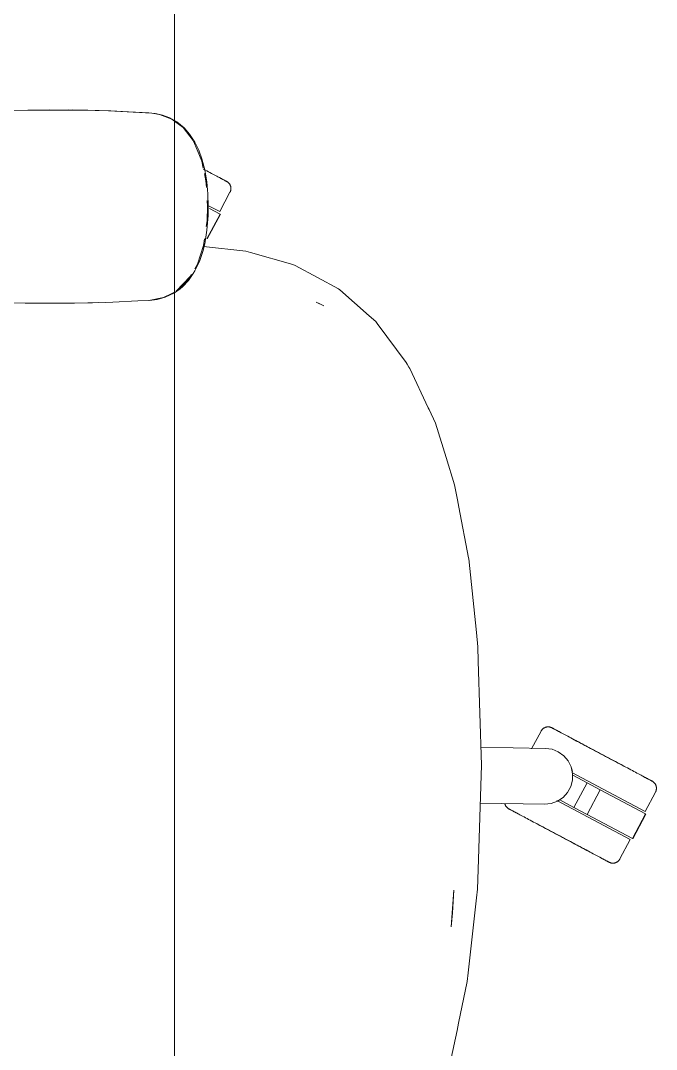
# Model space of a CAD drawing. Header units: millimetres. Extents: x 155927 to 326028, y -36033 to 97293.
# Drawn here: x 185524 to 185843, y 33387 to 33903 of the extents above; entities that cross this region are included whole.
import ezdxf

# ---------------------------------------------------------------- set-up
doc = ezdxf.new("R2010")
doc.units = ezdxf.units.MM
doc.header["$MEASUREMENT"] = 0
doc.layers.add('G-IMPT', color=8, linetype='CONTINUOUS', lineweight=9)
doc.layers.add('I-FURN', color=8, linetype='CONTINUOUS', lineweight=9)

msp = doc.modelspace()

# ---------------------------------------------------------------- linework, layer by layer
at = {"layer": 'G-IMPT'}
for p, q in [((185527.48, 33858.21), (185519.06, 33858.04)), ((185527.48, 33858.21), (185538.27, 33858.3)), ((185527.48, 33858.21), (185547.66, 33858.25)), ((185527.48, 33858.21), (185557.5, 33858.09)), ((185557.5, 33858.09), (185538.27, 33858.3)), ((185547.66, 33858.25), (185557.5, 33858.09)), ((185547.66, 33858.25), (185569.06, 33857.75)), ((185547.66, 33858.25), (185567.85, 33857.79)), ((185547.66, 33858.21), (185549.7, 33858.23)), ((185549.7, 33858.23), (185551.61, 33858.16)), ((185557.5, 33858.09), (185569.06, 33857.75)), ((185569.06, 33857.75), (185567.85, 33857.79)), ((185567.85, 33857.79), (185589.63, 33856.7)), ((185567.85, 33857.79), (185588.03, 33856.81)), ((185569.06, 33857.75), (185589.63, 33856.7)), ((185589.63, 33856.7), (185588.03, 33856.81)), ((185589.63, 33856.7), (185591.28, 33856.45)), ((185593.5, 33855.98), (185589.65, 33856.57)), ((185593.68, 33856), (185591.28, 33856.45)), ((185593.5, 33855.98), (185599.69, 33853.57)), ((185593.68, 33856), (185595.02, 33855.64)), ((185598.67, 33854.24), (185595.02, 33855.64)), ((185598.67, 33854.24), (185600.9, 33852.97)), ((185599.69, 33853.57), (185600.9, 33852.68)), ((185600.9, 33852.97), (185602.1, 33852.29)), ((185600.9, 33852.68), (185605.32, 33849.41)), ((185602.1, 33852.29), (185605.84, 33849.21)), ((185605.32, 33849.41), (185610.32, 33842.9)), ((185608.51, 33846.17), (185605.84, 33849.21)), ((185611.16, 33842.12), (185608.51, 33846.17)), ((185610.54, 33842.62), (185612.38, 33838.22)), ((185611.16, 33842.12), (185613.14, 33838.05)), ((185614.7, 33832.6), (185612.38, 33838.22)), ((185614.73, 33833.71), (185613.14, 33838.05)), ((185614.73, 33833.71), (185616.16, 33828.23)), ((185614.7, 33832.6), (185615.41, 33829.14)), ((185617.16, 33822.3), (185616.16, 33828.23)), ((185615.98, 33826.39), (185616.74, 33822.64)), ((185616.74, 33822.64), (185616.94, 33819.43)), ((185617.16, 33822.3), (185617.72, 33816.15)), ((185617.34, 33812.92), (185617.53, 33809.81)), ((185617.9, 33809.81), (185617.72, 33816.15)), ((185617.3, 33802.65), (185617.53, 33809.81)), ((185617.81, 33805.31), (185617.9, 33809.81)), ((185617.3, 33802.65), (185616.91, 33799.87)), ((185617.81, 33805.31), (185617.24, 33797.99)), ((185616.12, 33791.23), (185617.24, 33797.99)), ((185616.04, 33793.68), (185615.57, 33790.39)), ((185615.57, 33790.39), (185612.54, 33781)), ((185615.15, 33787.3), (185613.41, 33782.22)), ((185615.15, 33787.3), (185616.12, 33791.23)), ((185615.45, 33789.88), (185636.73, 33787.47)), ((185638.99, 33786.83), (185636.73, 33787.47)), ((185638.99, 33786.83), (185660.34, 33780.83)), ((185613.41, 33782.22), (185611.2, 33777.58)), ((185611.2, 33777.58), (185610.39, 33776.21)), ((185612.54, 33781), (185611.08, 33778.54)), ((185660.34, 33780.83), (185661.45, 33780.23)), ((185661.45, 33780.23), (185672.69, 33774.22)), ((185608.77, 33774.78), (185601.87, 33767.39)), ((185607.58, 33772.69), (185601.87, 33767.39)), ((185607.36, 33773.16), (185604.28, 33769.62)), ((185605.08, 33769.7), (185607.95, 33772.75)), ((185608.77, 33774.78), (185607.49, 33773.31)), ((185609.46, 33775.85), (185607.58, 33772.69)), ((185607.95, 33772.75), (185610.39, 33776.21)), ((185672.69, 33774.22), (185683.12, 33768.64)), ((185599.63, 33766.29), (185595.38, 33764.18)), ((185600.54, 33766.37), (185596.22, 33764.38)), ((185599.63, 33766.29), (185600.9, 33766.91)), ((185600.9, 33766.61), (185603.76, 33768.57)), ((185601.87, 33767.39), (185604.28, 33769.62)), ((185605.08, 33769.7), (185603.76, 33768.57)), ((185683.79, 33768.05), (185683.12, 33768.64)), ((185698.57, 33755.03), (185683.79, 33768.05)), ((185526.12, 33761.44), (185513.81, 33761.73)), ((185526.12, 33761.44), (185531.59, 33761.37)), ((185546.3, 33761.36), (185531.59, 33761.37)), ((185550.82, 33761.41), (185546.3, 33761.36)), ((185550.82, 33761.41), (185566.48, 33761.79)), ((185557.54, 33761.59), (185559.76, 33761.59)), ((185563.08, 33761.73), (185559.76, 33761.59)), ((185566.48, 33761.79), (185570.03, 33761.91)), ((185582.59, 33762.53), (185570.03, 33761.91)), ((185582.59, 33762.53), (185588.25, 33762.81)), ((185595.38, 33764.18), (185588.03, 33762.81)), ((185588.25, 33762.81), (185592.26, 33763.31)), ((185592.26, 33763.31), (185596.22, 33764.38)), ((185675.82, 33760.02), (185671.93, 33761.98)), ((185673.53, 33761.2), (185671.93, 33761.98)), ((185675.82, 33760.02), (185673.53, 33761.2)), ((185698.57, 33755.03), (185701.83, 33752.16)), ((185702.56, 33751.19), (185701.83, 33752.16)), ((185717.13, 33731.7), (185702.56, 33751.19)), ((185717.13, 33731.7), (185717.59, 33730.92)), ((185717.59, 33730.92), (185718.53, 33729.35)), ((185718.95, 33728.64), (185718.53, 33729.35)), ((185718.95, 33728.64), (185728.22, 33709)), ((185728.22, 33709), (185728.65, 33708.08)), ((185731.84, 33701.32), (185728.65, 33708.08)), ((185731.84, 33701.32), (185737.16, 33684.04)), ((185737.16, 33684.04), (185741.36, 33670.44)), ((185741.36, 33670.44), (185742.81, 33662.83)), ((185743.52, 33659.17), (185742.81, 33662.83)), ((185743.52, 33659.17), (185748.39, 33633.79)), ((185748.47, 33633.33), (185748.39, 33633.79)), ((185748.47, 33633.33), (185752.3, 33596.34)), ((185752.3, 33596.34), (185753.03, 33589.27)), ((185753.25, 33582.01), (185753.03, 33589.27)), ((185754.87, 33529.85), (185753.25, 33582.01)), ((185753.16, 33477.66), (185754.87, 33529.85)), ((185753.16, 33477.66), (185752.84, 33467.72)), ((185740.96, 33467.19), (185739.71, 33448.91)), ((185740.96, 33467.19), (185740.32, 33455.85)), ((185752.36, 33463.35), (185752.84, 33467.72)), ((185752.36, 33463.35), (185748.23, 33425.9)), ((185739.71, 33448.91), (185740.32, 33455.85)), ((185747.74, 33421.49), (185748.23, 33425.9)), ((185743.39, 33400.54), (185747.74, 33421.49)), ((185743.39, 33400.54), (185742.63, 33396.86)), ((185742.63, 33396.86), (185739.76, 33383.04))]:
    msp.add_line(p, q, dxfattribs=at)
at = {"layer": 'I-FURN'}
for p, q in [((185600.9, 34207.61), (185600.9, 32807.61)), ((185600.9, 32807.61), (185600.9, 34207.61)), ((185616.39, 33828.11), (185615.55, 33828.56)), ((185617.2, 33827.68), (185616.39, 33828.11)), ((185617.99, 33827.26), (185617.2, 33827.68)), ((185618.75, 33826.86), (185617.99, 33827.26)), ((185619.48, 33826.47), (185618.75, 33826.86)), ((185620.19, 33826.09), (185619.48, 33826.47)), ((185620.87, 33825.73), (185620.19, 33826.09)), ((185621.52, 33825.39), (185620.87, 33825.73)), ((185622.13, 33825.06), (185621.52, 33825.39)), ((185622.72, 33824.75), (185622.13, 33825.06)), ((185622.4, 33824.91), (185622.97, 33824.61)), ((185623.27, 33824.45), (185622.72, 33824.75)), ((185622.97, 33824.61), (185623.51, 33824.33)), ((185623.78, 33824.18), (185623.27, 33824.45)), ((185623.51, 33824.33), (185624.01, 33824.06)), ((185624.27, 33823.92), (185623.78, 33824.18)), ((185624.01, 33824.06), (185624.48, 33823.81)), ((185624.71, 33823.69), (185624.27, 33823.92)), ((185624.48, 33823.81), (185624.91, 33823.58)), ((185625.12, 33823.47), (185624.71, 33823.69)), ((185624.91, 33823.58), (185625.3, 33823.37)), ((185625.5, 33823.27), (185625.12, 33823.47)), ((185625.3, 33823.37), (185625.65, 33823.18)), ((185625.83, 33823.09), (185625.5, 33823.27)), ((185625.65, 33823.18), (185625.97, 33823.02)), ((185626.13, 33822.93), (185625.83, 33823.09)), ((185625.97, 33823.02), (185626.25, 33822.87)), ((185626.39, 33822.8), (185626.13, 33822.93)), ((185626.25, 33822.87), (185626.49, 33822.74)), ((185626.61, 33822.68), (185626.39, 33822.8)), ((185626.49, 33822.74), (185626.69, 33822.63)), ((185626.79, 33822.58), (185626.61, 33822.68)), ((185626.69, 33822.63), (185626.85, 33822.55)), ((185626.93, 33822.51), (185626.79, 33822.58)), ((185626.85, 33822.55), (185626.98, 33822.48)), ((185627.03, 33822.46), (185626.93, 33822.51)), ((185626.98, 33822.48), (185627.06, 33822.44)), ((185627.09, 33822.42), (185627.03, 33822.46)), ((185627.06, 33822.44), (185627.1, 33822.42)), ((185627.11, 33822.41), (185627.09, 33822.42)), ((185627.1, 33822.42), (185627.11, 33822.41)), ((185627.11, 33822.41), (185627.25, 33822.33)), ((185627.25, 33822.33), (185627.38, 33822.25)), ((185627.38, 33822.25), (185627.52, 33822.16)), ((185627.52, 33822.16), (185627.65, 33822.07)), ((185627.65, 33822.07), (185627.78, 33821.97)), ((185627.78, 33821.97), (185627.9, 33821.86)), ((185627.9, 33821.86), (185628.02, 33821.75)), ((185628.02, 33821.75), (185628.13, 33821.64)), ((185628.13, 33821.64), (185628.24, 33821.52)), ((185628.24, 33821.52), (185628.34, 33821.39)), ((185628.34, 33821.39), (185628.44, 33821.27)), ((185628.44, 33821.27), (185628.54, 33821.14)), ((185628.54, 33821.14), (185628.62, 33821)), ((185628.62, 33821), (185628.71, 33820.86)), ((185628.71, 33820.86), (185628.79, 33820.72)), ((185628.79, 33820.72), (185628.86, 33820.58)), ((185628.86, 33820.58), (185628.92, 33820.43)), ((185628.92, 33820.43), (185628.98, 33820.28)), ((185628.98, 33820.28), (185629.04, 33820.13)), ((185629.04, 33820.13), (185629.09, 33819.98)), ((185629.09, 33817.75), (185629.04, 33817.59)), ((185629.09, 33819.98), (185629.13, 33819.82)), ((185629.13, 33817.9), (185629.09, 33817.75)), ((185629.13, 33819.82), (185629.16, 33819.66)), ((185629.17, 33818.06), (185629.13, 33817.9)), ((185629.16, 33819.66), (185629.19, 33819.5)), ((185629.19, 33818.22), (185629.17, 33818.06)), ((185629.19, 33819.5), (185629.21, 33819.34)), ((185629.22, 33818.38), (185629.19, 33818.22)), ((185629.21, 33819.34), (185629.23, 33819.18)), ((185629.23, 33818.54), (185629.22, 33818.38)), ((185629.23, 33819.18), (185629.24, 33819.02)), ((185629.24, 33818.7), (185629.23, 33818.54)), ((185629.24, 33819.02), (185629.24, 33818.86)), ((185629.24, 33818.86), (185629.24, 33818.7)), ((185623.62, 33807.28), (185628.77, 33816.96)), ((185628.79, 33817), (185628.77, 33816.96)), ((185628.86, 33817.14), (185628.79, 33817)), ((185628.93, 33817.29), (185628.86, 33817.14)), ((185628.99, 33817.44), (185628.93, 33817.29)), ((185629.04, 33817.59), (185628.99, 33817.44)), ((185617.99, 33810.27), (185623.62, 33807.28)), ((185618.52, 33808.86), (185623.81, 33806.05)), ((185623.81, 33806.05), (185617.23, 33793.68)), ((185617.41, 33793.59), (185623.98, 33805.95)), ((185617.23, 33793.68), (185617.14, 33793.73)), ((185784.74, 33546.93), (185780.04, 33538.09)), ((185784.74, 33546.93), (185784.82, 33547.07)), ((185784.82, 33547.07), (185784.9, 33547.21)), ((185784.9, 33547.21), (185784.99, 33547.34)), ((185784.99, 33547.34), (185785.09, 33547.47)), ((185785.09, 33547.47), (185785.19, 33547.6)), ((185785.19, 33547.6), (185785.29, 33547.72)), ((185785.29, 33547.72), (185785.4, 33547.84)), ((185785.4, 33547.84), (185785.52, 33547.96)), ((185785.52, 33547.96), (185785.63, 33548.06)), ((185785.63, 33548.06), (185785.76, 33548.17)), ((185785.76, 33548.17), (185785.89, 33548.27)), ((185785.89, 33548.27), (185786.02, 33548.36)), ((185786.02, 33548.36), (185786.15, 33548.45)), ((185786.15, 33548.45), (185786.29, 33548.53)), ((185786.29, 33548.53), (185786.43, 33548.61)), ((185786.43, 33548.61), (185786.57, 33548.68)), ((185786.57, 33548.68), (185786.72, 33548.75)), ((185786.72, 33548.75), (185786.87, 33548.81)), ((185786.87, 33548.81), (185787.02, 33548.86)), ((185787.02, 33548.86), (185787.18, 33548.91)), ((185787.18, 33548.91), (185787.33, 33548.95)), ((185787.33, 33548.95), (185787.49, 33548.99)), ((185787.49, 33548.99), (185787.65, 33549.02)), ((185787.65, 33549.02), (185787.81, 33549.04)), ((185787.81, 33549.04), (185787.97, 33549.06)), ((185787.97, 33549.06), (185788.13, 33549.07)), ((185788.13, 33549.07), (185788.29, 33549.07)), ((185788.29, 33549.07), (185788.45, 33549.07)), ((185788.45, 33549.07), (185788.61, 33549.06)), ((185788.61, 33549.06), (185788.77, 33549.04)), ((185788.77, 33549.04), (185788.93, 33549.02)), ((185788.93, 33549.02), (185789.09, 33548.99)), ((185789.09, 33548.99), (185789.25, 33548.96)), ((185789.25, 33548.96), (185789.4, 33548.92)), ((185789.4, 33548.92), (185789.56, 33548.87)), ((185789.56, 33548.87), (185789.71, 33548.81)), ((185789.71, 33548.81), (185789.86, 33548.76)), ((185789.86, 33548.76), (185790.01, 33548.69)), ((185790.01, 33548.69), (185790.15, 33548.62)), ((185790.15, 33548.62), (185790.19, 33548.6)), ((185790.19, 33548.6), (185790.21, 33548.59)), ((185790.2, 33548.6), (185790.19, 33548.6)), ((185790.24, 33548.57), (185790.2, 33548.6)), ((185790.21, 33548.59), (185790.27, 33548.56)), ((185790.32, 33548.53), (185790.24, 33548.57)), ((185790.27, 33548.56), (185790.37, 33548.5)), ((185790.44, 33548.46), (185790.32, 33548.53)), ((185790.37, 33548.5), (185790.51, 33548.43)), ((185790.6, 33548.38), (185790.44, 33548.46)), ((185790.51, 33548.43), (185790.69, 33548.33)), ((185790.81, 33548.27), (185790.6, 33548.38)), ((185790.69, 33548.33), (185790.91, 33548.22)), ((185791.05, 33548.14), (185790.81, 33548.27)), ((185790.91, 33548.22), (185791.17, 33548.08)), ((185791.33, 33548), (185791.05, 33548.14)), ((185791.17, 33548.08), (185791.47, 33547.92)), ((185791.64, 33547.83), (185791.33, 33548)), ((185791.47, 33547.92), (185791.8, 33547.74)), ((185792, 33547.64), (185791.64, 33547.83)), ((185791.8, 33547.74), (185792.18, 33547.54)), ((185792.39, 33547.43), (185792, 33547.64)), ((185792.18, 33547.54), (185792.59, 33547.33)), ((185792.82, 33547.2), (185792.39, 33547.43)), ((185792.59, 33547.33), (185793.03, 33547.09)), ((185793.29, 33546.95), (185792.82, 33547.2)), ((185793.03, 33547.09), (185793.51, 33546.83)), ((185793.79, 33546.69), (185793.29, 33546.95)), ((185793.51, 33546.83), (185794.03, 33546.56)), ((185794.32, 33546.4), (185793.79, 33546.69)), ((185794.03, 33546.56), (185794.58, 33546.26)), ((185794.89, 33546.1), (185794.32, 33546.4)), ((185794.58, 33546.26), (185795.17, 33545.95)), ((185795.49, 33545.78), (185794.89, 33546.1)), ((185796.13, 33545.44), (185795.49, 33545.78)), ((185796.79, 33545.09), (185796.13, 33545.44)), ((185797.49, 33544.72), (185796.79, 33545.09)), ((185798.21, 33544.34), (185797.49, 33544.72)), ((185798.96, 33543.94), (185798.21, 33544.34)), ((185799.73, 33543.52), (185798.96, 33543.94)), ((185800.53, 33543.1), (185799.73, 33543.52)), ((185801.36, 33542.66), (185800.53, 33543.1)), ((185800.91, 33542.9), (185801.75, 33542.45)), ((185802.21, 33542.21), (185801.36, 33542.66)), ((185801.75, 33542.45), (185802.6, 33542)), ((185803.07, 33541.75), (185802.21, 33542.21)), ((185802.6, 33542), (185803.48, 33541.53)), ((185803.96, 33541.28), (185803.07, 33541.75)), ((185803.48, 33541.53), (185804.38, 33541.06)), ((185804.87, 33540.79), (185803.96, 33541.28)), ((185804.38, 33541.06), (185805.29, 33540.57)), ((185805.79, 33540.3), (185804.87, 33540.79)), ((185805.29, 33540.57), (185806.22, 33540.08)), ((185806.73, 33539.81), (185805.79, 33540.3)), ((185806.22, 33540.08), (185807.16, 33539.57)), ((185807.68, 33539.3), (185806.73, 33539.81)), ((185807.16, 33539.57), (185808.12, 33539.06)), ((185808.64, 33538.79), (185807.68, 33539.3)), ((185754.59, 33538.87), (185786.93, 33538.31)), ((185786.93, 33538.31), (185790.27, 33537.84)), ((185790.27, 33537.84), (185793.4, 33536.59)), ((185793.4, 33536.59), (185796.14, 33534.63)), ((185796.14, 33534.63), (185798.34, 33532.06)), ((185808.12, 33539.06), (185809.09, 33538.55)), ((185809.62, 33538.27), (185808.64, 33538.79)), ((185809.09, 33538.55), (185810.07, 33538.03)), ((185810.6, 33537.75), (185809.62, 33538.27)), ((185810.07, 33538.03), (185811.06, 33537.5)), ((185811.59, 33537.22), (185810.6, 33537.75)), ((185811.06, 33537.5), (185812.05, 33536.98)), ((185812.59, 33536.69), (185811.59, 33537.22)), ((185812.05, 33536.98), (185813.05, 33536.44)), ((185813.59, 33536.16), (185812.59, 33536.69)), ((185813.05, 33536.44), (185814.05, 33535.91)), ((185814.59, 33535.62), (185813.59, 33536.16)), ((185814.05, 33535.91), (185815.06, 33535.38)), ((185815.6, 33535.09), (185814.59, 33535.62)), ((185815.06, 33535.38), (185816.06, 33534.84)), ((185816.6, 33534.55), (185815.6, 33535.09)), ((185816.06, 33534.84), (185817.07, 33534.31)), ((185817.61, 33534.02), (185816.6, 33534.55)), ((185817.07, 33534.31), (185818.07, 33533.78)), ((185798.34, 33532.06), (185799.85, 33529.05)), ((185799.85, 33529.05), (185800.6, 33525.76)), ((185818.61, 33533.49), (185817.61, 33534.02)), ((185818.07, 33533.78), (185819.06, 33533.25)), ((185819.6, 33532.96), (185818.61, 33533.49)), ((185819.06, 33533.25), (185820.06, 33532.72)), ((185820.59, 33532.44), (185819.6, 33532.96)), ((185820.06, 33532.72), (185821.04, 33532.2)), ((185821.57, 33531.92), (185820.59, 33532.44)), ((185821.04, 33532.2), (185822.01, 33531.68)), ((185822.54, 33531.4), (185821.57, 33531.92)), ((185822.01, 33531.68), (185822.98, 33531.17)), ((185823.49, 33530.89), (185822.54, 33531.4)), ((185822.98, 33531.17), (185823.93, 33530.66)), ((185824.44, 33530.39), (185823.49, 33530.89)), ((185823.93, 33530.66), (185824.87, 33530.16)), ((185825.37, 33529.9), (185824.44, 33530.39)), ((185824.87, 33530.16), (185825.79, 33529.67)), ((185826.28, 33529.41), (185825.37, 33529.9)), ((185825.79, 33529.67), (185826.69, 33529.19)), ((185827.18, 33528.93), (185826.28, 33529.41)), ((185800.26, 33526.25), (185836.98, 33506.73)), ((185800.6, 33525.76), (185800.54, 33522.39)), ((185800.67, 33524.9), (185807.82, 33521.11)), ((185828.05, 33528.47), (185827.18, 33528.93)), ((185828.91, 33528.01), (185828.05, 33528.47)), ((185829.74, 33527.57), (185828.91, 33528.01)), ((185830.56, 33527.14), (185829.74, 33527.57)), ((185831.34, 33526.72), (185830.56, 33527.14)), ((185832.11, 33526.31), (185831.34, 33526.72)), ((185832.84, 33525.92), (185832.11, 33526.31)), ((185833.55, 33525.54), (185832.84, 33525.92)), ((185834.23, 33525.18), (185833.55, 33525.54)), ((185834.87, 33524.84), (185834.23, 33525.18)), ((185835.49, 33524.51), (185834.87, 33524.84)), ((185836.07, 33524.2), (185835.49, 33524.51)), ((185835.76, 33524.37), (185836.33, 33524.06)), ((185836.63, 33523.91), (185836.07, 33524.2)), ((185836.33, 33524.06), (185836.87, 33523.78)), ((185837.14, 33523.63), (185836.63, 33523.91)), ((185799.68, 33519.13), (185798.06, 33516.17)), ((185800.54, 33522.39), (185799.68, 33519.13)), ((185807.82, 33521.11), (185801.24, 33508.74)), ((185807.82, 33521.11), (185814.46, 33517.57)), ((185836.87, 33523.78), (185837.37, 33523.51)), ((185837.62, 33523.38), (185837.14, 33523.63)), ((185837.37, 33523.51), (185837.83, 33523.27)), ((185838.07, 33523.14), (185837.62, 33523.38)), ((185837.83, 33523.27), (185838.26, 33523.04)), ((185838.48, 33522.92), (185838.07, 33523.14)), ((185838.26, 33523.04), (185838.66, 33522.83)), ((185838.85, 33522.72), (185838.48, 33522.92)), ((185838.66, 33522.83), (185839.01, 33522.64)), ((185839.19, 33522.55), (185838.85, 33522.72)), ((185839.01, 33522.64), (185839.33, 33522.47)), ((185839.49, 33522.39), (185839.19, 33522.55)), ((185839.33, 33522.47), (185839.61, 33522.32)), ((185839.74, 33522.25), (185839.49, 33522.39)), ((185839.61, 33522.32), (185839.85, 33522.19)), ((185839.96, 33522.13), (185839.74, 33522.25)), ((185839.85, 33522.19), (185840.05, 33522.09)), ((185840.14, 33522.04), (185839.96, 33522.13)), ((185840.05, 33522.09), (185840.21, 33522)), ((185840.28, 33521.96), (185840.14, 33522.04)), ((185840.21, 33522), (185840.34, 33521.94)), ((185840.38, 33521.91), (185840.28, 33521.96)), ((185840.34, 33521.94), (185840.42, 33521.89)), ((185840.45, 33521.88), (185840.38, 33521.91)), ((185840.42, 33521.89), (185840.46, 33521.87)), ((185840.47, 33521.87), (185840.45, 33521.88)), ((185840.46, 33521.87), (185840.47, 33521.87)), ((185840.47, 33521.87), (185840.61, 33521.79)), ((185840.61, 33521.79), (185840.74, 33521.7)), ((185840.74, 33521.7), (185840.88, 33521.61)), ((185840.88, 33521.61), (185841.01, 33521.52)), ((185841.01, 33521.52), (185841.13, 33521.42)), ((185841.13, 33521.42), (185841.26, 33521.32)), ((185841.26, 33521.32), (185841.38, 33521.21)), ((185841.38, 33521.21), (185841.49, 33521.09)), ((185841.49, 33521.09), (185841.6, 33520.97)), ((185841.6, 33520.97), (185841.7, 33520.85)), ((185841.7, 33520.85), (185841.8, 33520.72)), ((185841.8, 33520.72), (185841.89, 33520.59)), ((185841.89, 33520.59), (185841.98, 33520.46)), ((185841.98, 33520.46), (185842.07, 33520.32)), ((185842.07, 33520.32), (185842.14, 33520.18)), ((185842.14, 33520.18), (185842.22, 33520.03)), ((185842.22, 33520.03), (185842.28, 33519.89)), ((185842.28, 33519.89), (185842.34, 33519.74)), ((185842.34, 33519.74), (185842.4, 33519.58)), ((185842.4, 33519.58), (185842.44, 33519.43)), ((185842.44, 33519.43), (185842.49, 33519.27)), ((185842.49, 33519.27), (185842.52, 33519.12)), ((185842.52, 33519.12), (185842.55, 33518.96)), ((185842.55, 33518.96), (185842.57, 33518.8)), ((185842.57, 33518.8), (185842.59, 33518.64)), ((185795.78, 33513.68), (185792.97, 33511.82)), ((185798.06, 33516.17), (185795.78, 33513.68)), ((185814.46, 33517.57), (185807.88, 33505.21)), ((185814.46, 33517.57), (185837.17, 33505.5)), ((185836.98, 33506.73), (185842.13, 33516.42)), ((185842.15, 33516.45), (185842.13, 33516.42)), ((185842.22, 33516.6), (185842.15, 33516.45)), ((185842.29, 33516.75), (185842.22, 33516.6)), ((185842.35, 33516.9), (185842.29, 33516.75)), ((185842.4, 33517.05), (185842.35, 33516.9)), ((185842.45, 33517.2), (185842.4, 33517.05)), ((185842.49, 33517.36), (185842.45, 33517.2)), ((185842.52, 33517.52), (185842.49, 33517.36)), ((185842.55, 33517.67), (185842.52, 33517.52)), ((185842.58, 33517.83), (185842.55, 33517.67)), ((185842.59, 33517.99), (185842.58, 33517.83)), ((185842.59, 33518.64), (185842.6, 33518.48)), ((185842.6, 33518.16), (185842.59, 33517.99)), ((185842.6, 33518.48), (185842.6, 33518.32)), ((185842.6, 33518.32), (185842.6, 33518.16)), ((185786.44, 33510.33), (185754.25, 33510.89)), ((185766.57, 33510.58), (185766.54, 33510.73)), ((185766.62, 33510.42), (185766.57, 33510.58)), ((185766.66, 33510.27), (185766.62, 33510.42)), ((185766.72, 33510.11), (185766.66, 33510.27)), ((185766.78, 33509.96), (185766.72, 33510.11)), ((185766.84, 33509.82), (185766.78, 33509.96)), ((185766.92, 33509.67), (185766.84, 33509.82)), ((185766.99, 33509.53), (185766.92, 33509.67)), ((185767.08, 33509.39), (185766.99, 33509.53)), ((185767.17, 33509.26), (185767.08, 33509.39)), ((185767.26, 33509.13), (185767.17, 33509.26)), ((185767.36, 33509), (185767.26, 33509.13)), ((185767.46, 33508.88), (185767.36, 33509)), ((185767.57, 33508.76), (185767.46, 33508.88)), ((185767.69, 33508.64), (185767.57, 33508.76)), ((185767.8, 33508.53), (185767.69, 33508.64)), ((185767.93, 33508.43), (185767.8, 33508.53)), ((185768.05, 33508.33), (185767.93, 33508.43)), ((185789.8, 33510.67), (185786.44, 33510.33)), ((185792.97, 33511.82), (185789.8, 33510.67)), ((185792.72, 33512.14), (185829.47, 33492.6)), ((185801.24, 33508.74), (185794.1, 33512.54)), ((185807.88, 33505.21), (185801.24, 33508.74)), ((185768.18, 33508.23), (185768.05, 33508.33)), ((185768.32, 33508.15), (185768.18, 33508.23)), ((185768.45, 33508.06), (185768.32, 33508.15)), ((185768.6, 33507.98), (185768.45, 33508.06)), ((185768.64, 33507.96), (185768.6, 33507.98)), ((185768.6, 33507.98), (185768.6, 33507.98)), ((185768.6, 33507.98), (185768.62, 33507.97)), ((185768.62, 33507.97), (185768.68, 33507.94)), ((185768.72, 33507.91), (185768.64, 33507.96)), ((185768.68, 33507.94), (185768.78, 33507.89)), ((185768.85, 33507.85), (185768.72, 33507.91)), ((185768.78, 33507.89), (185768.92, 33507.81)), ((185769.01, 33507.76), (185768.85, 33507.85)), ((185768.92, 33507.81), (185769.1, 33507.72)), ((185769.21, 33507.66), (185769.01, 33507.76)), ((185769.1, 33507.72), (185769.32, 33507.6)), ((185769.45, 33507.53), (185769.21, 33507.66)), ((185769.32, 33507.6), (185769.57, 33507.46)), ((185769.73, 33507.38), (185769.45, 33507.53)), ((185769.57, 33507.46), (185769.87, 33507.3)), ((185770.05, 33507.21), (185769.73, 33507.38)), ((185769.87, 33507.3), (185770.21, 33507.13)), ((185770.4, 33507.02), (185770.05, 33507.21)), ((185770.21, 33507.13), (185770.58, 33506.93)), ((185770.8, 33506.81), (185770.4, 33507.02)), ((185770.58, 33506.93), (185770.99, 33506.71)), ((185771.23, 33506.58), (185770.8, 33506.81)), ((185770.99, 33506.71), (185771.44, 33506.47)), ((185771.69, 33506.34), (185771.23, 33506.58)), ((185771.44, 33506.47), (185771.92, 33506.22)), ((185772.19, 33506.07), (185771.69, 33506.34)), ((185771.92, 33506.22), (185772.43, 33505.94)), ((185772.73, 33505.79), (185772.19, 33506.07)), ((185772.43, 33505.94), (185772.99, 33505.65)), ((185773.3, 33505.48), (185772.73, 33505.79)), ((185772.99, 33505.65), (185773.57, 33505.34)), ((185773.57, 33505.34), (185774.19, 33505.01)), ((185774.19, 33505.01), (185774.83, 33504.67)), ((185774.83, 33504.67), (185775.51, 33504.31)), ((185775.51, 33504.31), (185776.22, 33503.93)), ((185776.22, 33503.93), (185776.95, 33503.54)), ((185776.95, 33503.54), (185777.72, 33503.13)), ((185830.59, 33493.14), (185807.88, 33505.21)), ((185837.17, 33505.5), (185830.59, 33493.14)), ((185830.76, 33493.05), (185837.34, 33505.41)), ((185777.72, 33503.13), (185778.5, 33502.71)), ((185778.5, 33502.71), (185779.32, 33502.28)), ((185779.32, 33502.28), (185780.15, 33501.84)), ((185780.15, 33501.84), (185781.01, 33501.38)), ((185781.01, 33501.38), (185781.88, 33500.92)), ((185781.88, 33500.92), (185782.78, 33500.44)), ((185783.27, 33500.18), (185782.37, 33500.66)), ((185782.78, 33500.44), (185783.69, 33499.95)), ((185784.19, 33499.69), (185783.27, 33500.18)), ((185783.69, 33499.95), (185784.62, 33499.46)), ((185785.13, 33499.19), (185784.19, 33499.69)), ((185784.62, 33499.46), (185785.57, 33498.96)), ((185786.08, 33498.68), (185785.13, 33499.19)), ((185785.57, 33498.96), (185786.53, 33498.45)), ((185787.05, 33498.17), (185786.08, 33498.68)), ((185786.53, 33498.45), (185787.49, 33497.93)), ((185788.02, 33497.65), (185787.05, 33498.17)), ((185787.49, 33497.93), (185788.47, 33497.41)), ((185789, 33497.13), (185788.02, 33497.65)), ((185788.47, 33497.41), (185789.46, 33496.89)), ((185790, 33496.6), (185789, 33497.13)), ((185789.46, 33496.89), (185790.45, 33496.36)), ((185790.99, 33496.07), (185790, 33496.6)), ((185790.45, 33496.36), (185791.45, 33495.83)), ((185791.99, 33495.54), (185790.99, 33496.07)), ((185791.45, 33495.83), (185792.46, 33495.3)), ((185793, 33495.01), (185791.99, 33495.54)), ((185792.46, 33495.3), (185793.46, 33494.76)), ((185794, 33494.47), (185793, 33495.01)), ((185793.46, 33494.76), (185794.47, 33494.23)), ((185795.01, 33493.94), (185794, 33494.47)), ((185794.47, 33494.23), (185795.47, 33493.69)), ((185796.01, 33493.41), (185795.01, 33493.94)), ((185795.47, 33493.69), (185796.47, 33493.16)), ((185797.01, 33492.87), (185796.01, 33493.41)), ((185796.47, 33493.16), (185797.47, 33492.63)), ((185798, 33492.35), (185797.01, 33492.87)), ((185797.47, 33492.63), (185798.46, 33492.1)), ((185798.99, 33491.82), (185798, 33492.35)), ((185798.46, 33492.1), (185799.44, 33491.58)), ((185799.97, 33491.3), (185798.99, 33491.82)), ((185799.44, 33491.58), (185800.42, 33491.06)), ((185800.94, 33490.78), (185799.97, 33491.3)), ((185800.42, 33491.06), (185801.38, 33490.55)), ((185801.9, 33490.28), (185800.94, 33490.78)), ((185801.38, 33490.55), (185802.33, 33490.04)), ((185802.84, 33489.77), (185801.9, 33490.28)), ((185802.33, 33490.04), (185803.27, 33489.55)), ((185803.77, 33489.28), (185802.84, 33489.77)), ((185803.27, 33489.55), (185804.19, 33489.05)), ((185804.68, 33488.79), (185803.77, 33489.28)), ((185804.19, 33489.05), (185805.1, 33488.57)), ((185805.58, 33488.32), (185804.68, 33488.79)), ((185805.1, 33488.57), (185805.99, 33488.1)), ((185806.46, 33487.85), (185805.58, 33488.32)), ((185805.99, 33488.1), (185806.85, 33487.64)), ((185807.31, 33487.4), (185806.46, 33487.85)), ((185824.32, 33482.92), (185829.47, 33492.6)), ((185806.85, 33487.64), (185807.7, 33487.19)), ((185808.15, 33486.95), (185807.31, 33487.4)), ((185807.7, 33487.19), (185808.53, 33486.75)), ((185808.53, 33486.75), (185809.33, 33486.33)), ((185809.33, 33486.33), (185810.1, 33485.91)), ((185810.1, 33485.91), (185810.85, 33485.51)), ((185810.85, 33485.51), (185811.57, 33485.13)), ((185811.57, 33485.13), (185812.27, 33484.76)), ((185812.27, 33484.76), (185812.93, 33484.41)), ((185812.93, 33484.41), (185813.57, 33484.07)), ((185813.57, 33484.07), (185814.17, 33483.75)), ((185814.48, 33483.59), (185813.89, 33483.9)), ((185814.17, 33483.75), (185814.74, 33483.45)), ((185815.03, 33483.29), (185814.48, 33483.59)), ((185814.74, 33483.45), (185815.27, 33483.16)), ((185815.55, 33483.02), (185815.03, 33483.29)), ((185815.27, 33483.16), (185815.77, 33482.9)), ((185816.03, 33482.76), (185815.55, 33483.02)), ((185815.77, 33482.9), (185816.24, 33482.65)), ((185816.48, 33482.52), (185816.03, 33482.76)), ((185816.24, 33482.65), (185816.67, 33482.42)), ((185824.16, 33482.64), (185824.07, 33482.51)), ((185824.24, 33482.78), (185824.16, 33482.64)), ((185824.32, 33482.92), (185824.24, 33482.78)), ((185816.89, 33482.31), (185816.48, 33482.52)), ((185816.67, 33482.42), (185817.06, 33482.21)), ((185817.26, 33482.11), (185816.89, 33482.31)), ((185817.06, 33482.21), (185817.42, 33482.02)), ((185817.59, 33481.93), (185817.26, 33482.11)), ((185817.42, 33482.02), (185817.74, 33481.85)), ((185817.89, 33481.77), (185817.59, 33481.93)), ((185817.74, 33481.85), (185818.01, 33481.71)), ((185818.15, 33481.63), (185817.89, 33481.77)), ((185818.01, 33481.71), (185818.25, 33481.58)), ((185818.37, 33481.52), (185818.15, 33481.63)), ((185818.25, 33481.58), (185818.46, 33481.47)), ((185818.55, 33481.42), (185818.37, 33481.52)), ((185818.46, 33481.47), (185818.62, 33481.39)), ((185818.69, 33481.35), (185818.55, 33481.42)), ((185818.62, 33481.39), (185818.74, 33481.32)), ((185818.79, 33481.29), (185818.69, 33481.35)), ((185818.74, 33481.32), (185818.82, 33481.28)), ((185818.85, 33481.26), (185818.79, 33481.29)), ((185818.82, 33481.28), (185818.86, 33481.25)), ((185818.87, 33481.25), (185818.85, 33481.26)), ((185818.86, 33481.25), (185818.87, 33481.25)), ((185818.91, 33481.23), (185818.87, 33481.25)), ((185819.05, 33481.16), (185818.91, 33481.23)), ((185819.2, 33481.09), (185819.05, 33481.16)), ((185819.35, 33481.03), (185819.2, 33481.09)), ((185819.5, 33480.98), (185819.35, 33481.03)), ((185819.66, 33480.93), (185819.5, 33480.98)), ((185819.81, 33480.89), (185819.66, 33480.93)), ((185819.97, 33480.86), (185819.81, 33480.89)), ((185820.13, 33480.83), (185819.97, 33480.86)), ((185820.29, 33480.81), (185820.13, 33480.83)), ((185820.45, 33480.79), (185820.29, 33480.81)), ((185820.61, 33480.78), (185820.45, 33480.79)), ((185820.77, 33480.78), (185820.61, 33480.78)), ((185820.93, 33480.78), (185820.77, 33480.78)), ((185821.09, 33480.79), (185820.93, 33480.78)), ((185821.25, 33480.81), (185821.09, 33480.79)), ((185821.41, 33480.83), (185821.25, 33480.81)), ((185821.57, 33480.86), (185821.41, 33480.83)), ((185821.73, 33480.9), (185821.57, 33480.86)), ((185821.88, 33480.94), (185821.73, 33480.9)), ((185822.04, 33480.99), (185821.88, 33480.94)), ((185822.19, 33481.04), (185822.04, 33480.99)), ((185822.34, 33481.1), (185822.19, 33481.04)), ((185822.49, 33481.17), (185822.34, 33481.1)), ((185822.63, 33481.24), (185822.49, 33481.17)), ((185822.77, 33481.32), (185822.63, 33481.24)), ((185822.91, 33481.4), (185822.77, 33481.32)), ((185823.04, 33481.49), (185822.91, 33481.4)), ((185823.18, 33481.58), (185823.04, 33481.49)), ((185823.3, 33481.68), (185823.18, 33481.58)), ((185823.43, 33481.79), (185823.3, 33481.68)), ((185823.54, 33481.89), (185823.43, 33481.79)), ((185823.66, 33482.01), (185823.54, 33481.89)), ((185823.77, 33482.13), (185823.66, 33482.01)), ((185823.87, 33482.25), (185823.77, 33482.13)), ((185823.97, 33482.38), (185823.87, 33482.25)), ((185824.07, 33482.51), (185823.97, 33482.38))]:
    msp.add_line(p, q, dxfattribs=at)
msp.add_arc((185786.87, 33524.31), 13.81, 12.3473, 17.336, dxfattribs=at)
msp.add_open_spline([(185800.2, 33527.96), (185800.31, 33527.54), (185800.38, 33527.1), (185800.44, 33526.67)], degree=3, dxfattribs=at)

doc.saveas('drawing.dxf')
